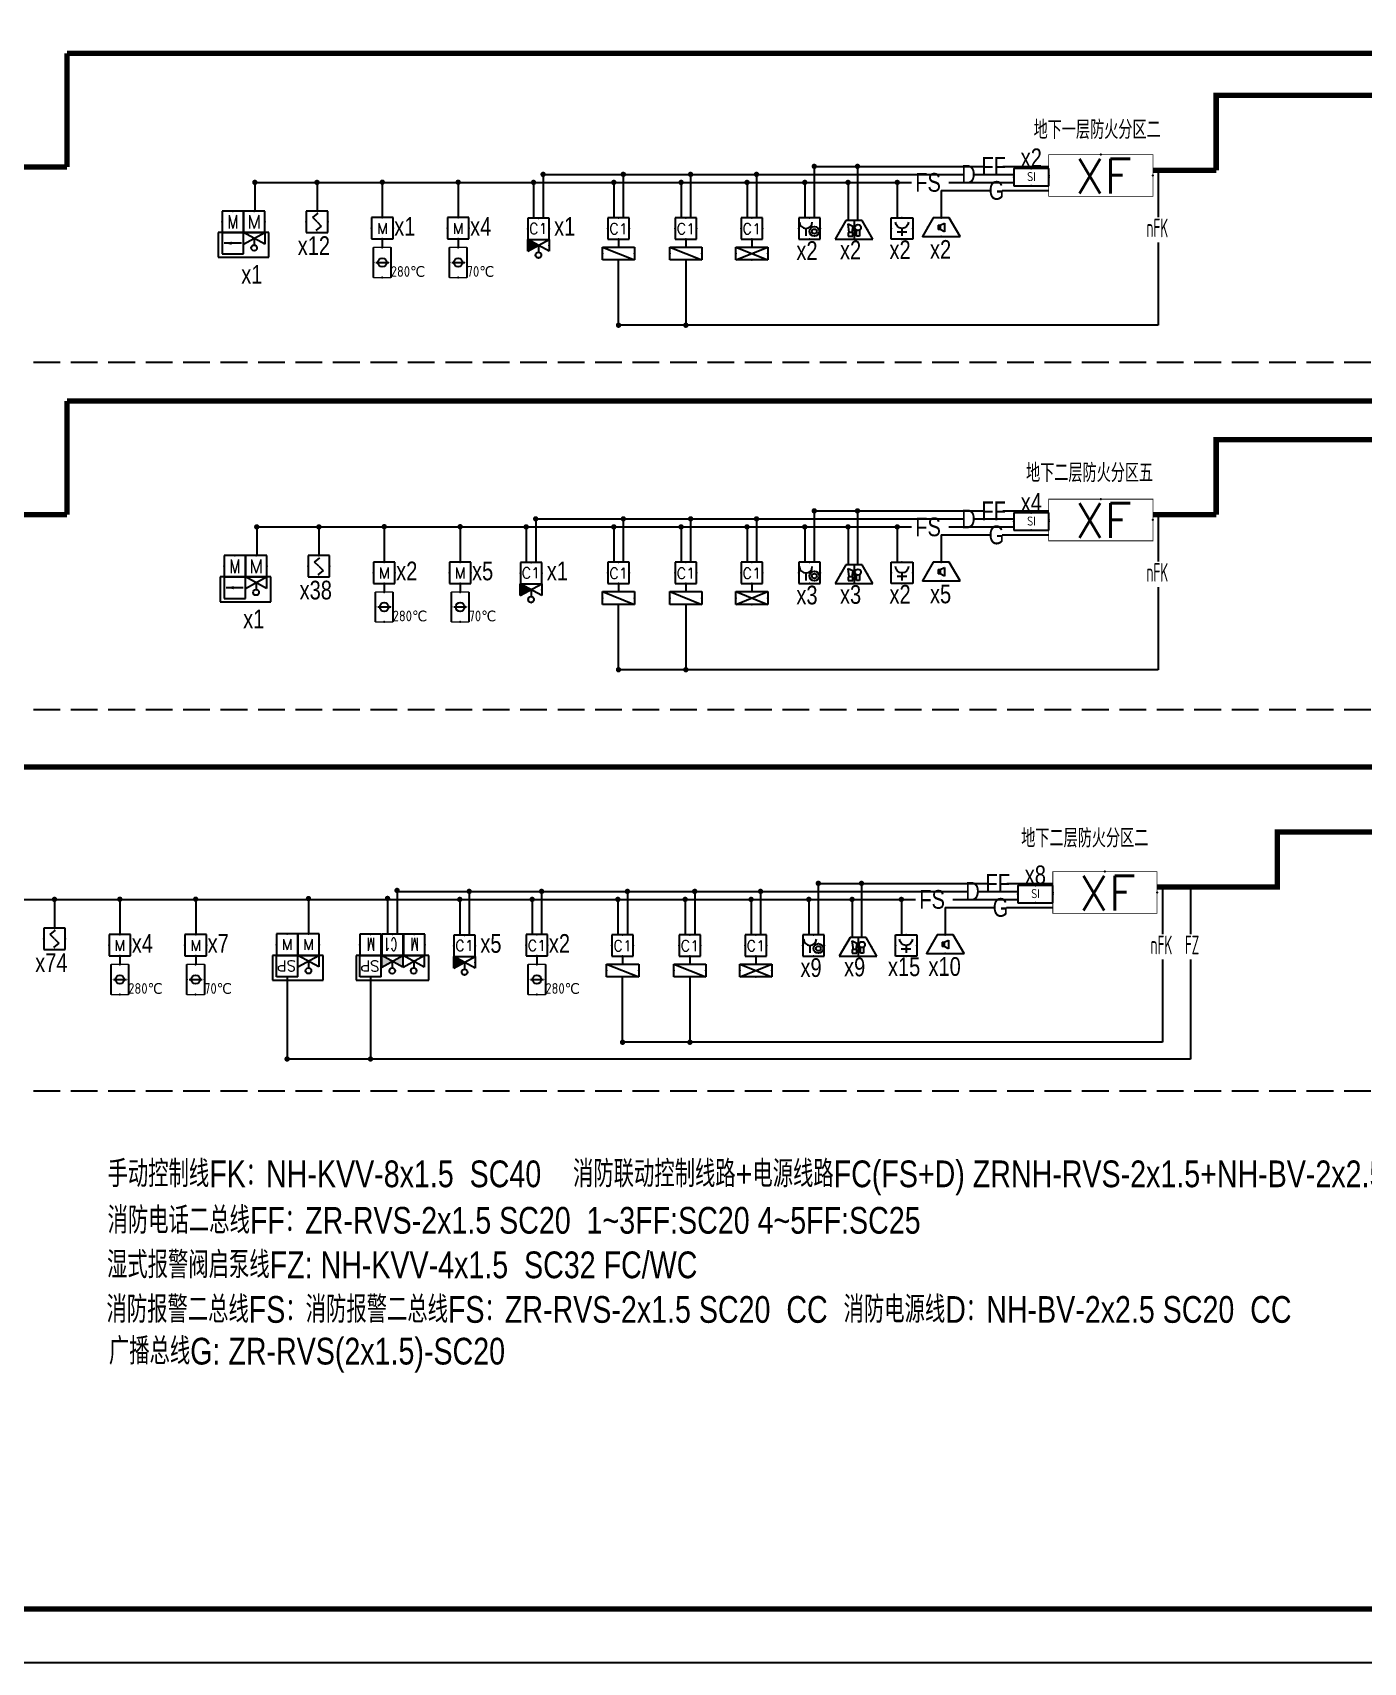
# Model space of a CAD drawing. Extents: x 169898 to 274998, y 61454 to 361069.
# Drawn here: x 204984 to 229860, y 202413 to 232895 of the extents above; entities that cross this region are included whole.
import ezdxf
from ezdxf.enums import TextEntityAlignment as Align

# ---------------------------------------------------------------- set-up
doc = ezdxf.new("R2010")
doc.units = 0
doc.header["$LTSCALE"] = 1000
doc.header["$MEASUREMENT"] = 0
doc.linetypes.add('CONTINOUS', pattern=[0])
doc.linetypes.add('DASH', pattern=[0.35, 0.25, -0.1])
doc.layers.get('0').update_dxf_attribs({"linetype": 'CONTINUOUS'})
for name, color, linetype in [('EQUIP-消防', 3, 'CONTINUOUS'), ('EQUIP-箱柜', 3, 'CONTINUOUS'), ('LAYER1', 7, 'CONTINOUS'), ('SIG_TEXT', 7, 'CONTINUOUS'), ('TEL_TEXT', 3, 'CONTINUOUS'), ('TEL_TITLE', 7, 'CONTINUOUS'), ('WIRE-照明', 1, 'CONTINUOUS')]:
    doc.layers.add(name, color=color, linetype=linetype)
doc.styles.add('_HZTXT', font='ROS', dxfattribs={"width": 0.8, "bigfont": 'JD'})
doc.styles.add('_TCH_LABEL', font='COMPLEX', dxfattribs={"bigfont": 'GBCBIG'})
doc.styles.add('_TEL_DIM', font='SIMPLEX', dxfattribs={"width": 0.8, "height": 3.5, "bigfont": 'JD'})
doc.styles.add('DQ', font='complex.shx', dxfattribs={"width": 0.7, "bigfont": 'HZTXT.shx'})
doc.styles.get("Standard").update_dxf_attribs({"font": 'gbenor.shx', "bigfont": 'gbcbig.shx'})

# ---------------------------------------------------------------- blocks, each defined once
blk = doc.blocks.new('$equip$00001700')
for p, q in [((-0.5, 0.5), (-0.5, -0.5)), ((0.5, 0.5), (-0.5, 0.5)), ((-0.2, 0.2), (0.05, 0.4)), ((0, 0), (-0.2, 0.2)), ((0, 0), (0.2, -0.2)), ((0.5, -0.5), (0.5, 0.5)), ((-0.5, -0.5), (0.5, -0.5)), ((0.2, -0.2), (-0.05, -0.4))]:
    blk.add_line(p, q)
for p in [(-0.5, 0), (0, 0.5), (0.5, 0), (0, -0.5)]:
    blk.add_point(p)
at = {"flags": 1}
for tag, height, p in [('A', 0.00002, (0, 0)), ('B', 0.4, (0.75, -0.204))]:
    blk.add_attdef(tag, text='', height=height, dxfattribs=at).set_placement(p, align=Align.MIDDLE_CENTER)
blk = doc.blocks.new('$equip$00001711')
for p, q in [((-0.5, 1), (-0.5, 0)), ((0.5, 1), (-0.5, 1)), ((0.5, 0), (0.5, 1)), ((-0.5, 0), (0.5, 0)), ((-0.169, 0.5), (-0.169, 0.15))]:
    blk.add_line(p, q)
for radius in [0.226, 0.113]:
    blk.add_circle((0.227, 0.36), radius)
blk.add_arc((-0.169, 0.8), 0.3, 180, 0)
for p in [(0, 1), (-0.5, 0.5), (0, 0), (0.5, 0.5)]:
    blk.add_point(p)
at = {"flags": 1}
for tag, height, p in [('A', 0.00002, (0, 0)), ('B', 0.4, (0.759, 0.309))]:
    blk.add_attdef(tag, text='', height=height, dxfattribs=at).set_placement(p, align=Align.MIDDLE_CENTER)
blk = doc.blocks.new('$equip$00001712')
for p, q in [((-0.5, 1), (-0.5, 0)), ((0.5, 1), (-0.5, 1)), ((0.5, 0), (0.5, 1)), ((-0.5, 0), (0.5, 0)), ((-0.219, 0.331), (0.222, 0.331)), ((0, 0.5), (0, 0.15))]:
    blk.add_line(p, q)
blk.add_arc((0, 0.8), 0.3, 180, 0)
for p in [(0, 1), (-0.5, 0.5), (0, 0), (0.5, 0.5)]:
    blk.add_point(p)
at = {"flags": 1}
for tag, height, p in [('A', 0.00002, (0, 0)), ('B', 0.4, (0.726, 0.302))]:
    blk.add_attdef(tag, text='', height=height, dxfattribs=at).set_placement(p, align=Align.MIDDLE_CENTER)
blk = doc.blocks.new('A$C5F0073ED')
blk.add_point((351, 1))
at = {"layer": 'EQUIP-消防'}
for p, q in [((202, 350), (0, 1)), ((502, 350), (202, 350)), ((502, 350), (202, 350)), ((352, 350), (352, 0)), ((703, 1), (502, 350)), ((0, 1), (703, 1)), ((244, 285), (332, 245)), ((264, 125), (244, 285)), ((332, 125), (244, 125)), ((244, 125), (244, 57)), ((244, 57), (332, 57)), ((332, 245), (312, 125)), ((332, 57), (332, 125)), ((396, 56), (396, 170)), ((456, 56), (396, 56)), ((456, 170), (456, 56))]:
    blk.add_line(p, q, dxfattribs=at)
blk.add_circle((426, 216), 55.4, dxfattribs=at)
for p in [(352, 350), (101, 175), (602, 175)]:
    blk.add_point(p, dxfattribs=at)
at = {"color": 7, "style": '_TEL_DIM', "flags": 1}
blk.add_attdef('A', text='', height=0.01, dxfattribs=at).set_placement((351, 1), align=Align.MIDDLE_CENTER)
blk = doc.blocks.new('$equip$00002776')
for p, q in [((0.65, 0.65), (-0.65, 0.65)), ((-0.65, 0.65), (-0.65, 0)), ((0.65, 0), (0.65, 0.65)), ((-0.65, 0), (0.65, 0))]:
    blk.add_line(p, q)
at = {"const_width": 0.04}
blk.add_lwpolyline([(-0.65, 0.65), (-0.65, 0), (0.65, 0), (0.65, 0.65), (-0.65, 0.65), (-0.65, 0)], dxfattribs=at)
for p in [(0, 0.65), (-0.65, 0.325), (0, 0), (0.65, 0.325)]:
    blk.add_point(p)
at = {"color": 7}
blk.add_attdef('$TEXT$', text='', height=0.34, dxfattribs=at).set_placement((0.006, 0.343), align=Align.MIDDLE_CENTER)
at = {"color": 7, "flags": 1}
for tag, height, p in [('A', 0.00002, (0, 0)), ('B', 0.4, (0.905, 0.246))]:
    blk.add_attdef(tag, text='', height=height, dxfattribs=at).set_placement(p, align=Align.MIDDLE_CENTER)
blk = doc.blocks.new('$equip$00002677')
for p, q in [((-0.3, 0.699), (-0.703, 0)), ((0.3, 0.699), (-0.3, 0.699)), ((0.703, 0), (0.3, 0.699)), ((-0.703, 0), (0.703, 0)), ((-0.117, 0.421), (-0.117, 0.26)), ((-0.117, 0.421), (-0.036, 0.421)), ((-0.036, 0.26), (-0.117, 0.26)), ((-0.036, 0.421), (0.118, 0.503)), ((-0.036, 0.421), (-0.036, 0.26)), ((0.118, 0.173), (-0.036, 0.26)), ((0.118, 0.503), (0.118, 0.173))]:
    blk.add_line(p, q)
at = {"const_width": 0.04}
blk.add_lwpolyline([(-0.3, 0.699), (0.3, 0.699), (0.703, 0), (-0.703, 0), (-0.3, 0.699), (0.3, 0.699)], dxfattribs=at)
blk.add_lwpolyline([(-0.3, 0.699), (0.3, 0.699), (0.703, 0), (-0.703, 0), (-0.3, 0.699), (0.3, 0.699)], dxfattribs=at)
for p in [(0, 0.699), (-0.501, 0.349), (0, 0), (0.502, 0.349)]:
    blk.add_point(p)
at = {"color": 7, "flags": 1}
for tag, height, p in [('A', 0.00002, (0, 0)), ('B', 0.4, (0.961, 0.299))]:
    blk.add_attdef(tag, text='', height=height, dxfattribs=at).set_placement(p, align=Align.MIDDLE_CENTER)
blk = doc.blocks.new('$equip$00001424')
for p, q in [((-0.75, 0), (0.75, 0.6)), ((-0.75, 0.6), (0.75, 0)), ((0.75, 0.6), (-0.75, 0.6)), ((-0.75, 0.6), (-0.75, 0)), ((-0.75, 0), (0.75, 0)), ((0.75, 0), (0.75, 0.6))]:
    blk.add_line(p, q)
for p in [(-0.75, 0.3), (0, 0.6), (0, 0), (0.75, 0.3)]:
    blk.add_point(p)
at = {"style": '_TCH_LABEL', "flags": 9}
blk.add_attdef('A', (0, 0), '', height=0.00002, dxfattribs=at)
blk = doc.blocks.new('$equip_U$00000168(HT0578)')
at = {"color": 3}
for p, q in [((0.5, 1), (-0.5, 1)), ((-0.5, 1), (-0.5, 0)), ((0.5, 1), (-0.5, 1)), ((-0.5, 1), (-0.5, 0)), ((0.5, 0), (0.5, 1)), ((0.5, 0), (0.5, 1)), ((-0.5, 0), (0.5, 0)), ((-0.5, 0), (0.5, 0))]:
    blk.add_line(p, q, dxfattribs=at)
at = {"color": 3, "const_width": 0.0125}
for points in [[(-0.5, 1), (-0.5, 0)], [(0.5, 1), (-0.5, 1)], [(0.5, 0), (0.5, 1)], [(-0.5, 0), (0.5, 0)]]:
    blk.add_lwpolyline(points, dxfattribs=at)
for p in [(0, 1), (-0.5, 0.5), (0, 0), (0.5, 0.5)]:
    blk.add_point(p)
at = {"color": 7, "style": '_TEL_DIM'}
blk.add_attdef('$TEXT$', text='', height=0.5, dxfattribs=at).set_placement((0.004, 0.487), align=Align.MIDDLE_CENTER)
at = {"color": 7, "style": '_TEL_DIM', "flags": 1}
blk.add_attdef('A', text='', height=0.000025, dxfattribs=at).set_placement((0, 0), align=Align.MIDDLE_CENTER)
blk = doc.blocks.new('$equip_U$00000169(HT0578)')
at = {"color": 1}
for p, q in [((0.5, 1), (-0.5, 1)), ((-0.5, 1), (-0.5, 0)), ((0.5, 1), (-0.5, 1)), ((-0.5, 1), (-0.5, 0)), ((0.5, 0), (0.5, 1)), ((0.5, 0), (0.5, 1)), ((-0.5, 0), (0.5, 0)), ((-0.5, 0), (0.5, 0))]:
    blk.add_line(p, q, dxfattribs=at)
at = {"color": 1, "const_width": 0.0125}
for points in [[(-0.5, 1), (-0.5, 0)], [(0.5, 1), (-0.5, 1)], [(0.5, 0), (0.5, 1)], [(-0.5, 0), (0.5, 0)]]:
    blk.add_lwpolyline(points, dxfattribs=at)
for p in [(0, 1), (-0.5, 0.5), (0, 0), (0.5, 0.5)]:
    blk.add_point(p)
at = {"color": 7, "style": '_TEL_DIM'}
blk.add_attdef('$TEXT$', text='', height=0.5, dxfattribs=at).set_placement((0.004, 0.487), align=Align.MIDDLE_CENTER)
at = {"color": 7, "style": '_TEL_DIM', "flags": 1}
blk.add_attdef('A', text='', height=0.000025, dxfattribs=at).set_placement((0, 0), align=Align.MIDDLE_CENTER)
blk = doc.blocks.new('$equip$00002402')
at = {"lineweight": 20}
for p, q in [((0.322, 0.558), (-0.328, 0.558)), ((-0.328, -0.558), (0.322, -0.558))]:
    blk.add_line(p, q, dxfattribs=at)
for p, q in [((-0.328, -0.558), (-0.328, 0.558)), ((-0.242, 0), (0, 0)), ((0, 0), (0.242, 0)), ((0.322, 0.558), (0.322, -0.558))]:
    blk.add_line(p, q)
at = {"const_width": 0.04}
for points in [[(-0.328, -0.558), (-0.328, 0.558)], [(-0.328, 0.558), (0.322, 0.558), (0.322, -0.558), (-0.328, -0.558), (-0.328, 0.558), (0.322, 0.558)]]:
    blk.add_lwpolyline(points, dxfattribs=at)
blk.add_circle((-0.003, 0), 0.164)
for p in [(-0.328, 0), (-0.003, 0.558), (0.322, 0), (-0.003, -0.558)]:
    blk.add_point(p)
at = {"color": 7, "style": '_TEL_DIM', "flags": 1}
blk.add_attdef('A', text='', height=0.00002, dxfattribs=at).set_placement((0, 0), align=Align.MIDDLE_CENTER)
at = {"color": 7}
blk.add_attdef('$TEXT$', text='', height=0.4, dxfattribs=at).set_placement((0.832, -0.336), align=Align.MIDDLE_CENTER)
blk = doc.blocks.new('$equip$00002403')
for p, q in [((-0.328, -0.558), (-0.328, 0.558)), ((-0.242, 0), (0, 0)), ((0, 0), (0.242, 0)), ((0.322, 0.558), (0.322, -0.558))]:
    blk.add_line(p, q)
at = {"lineweight": 20}
for p, q in [((0.322, 0.558), (-0.328, 0.558)), ((-0.328, -0.558), (0.322, -0.558))]:
    blk.add_line(p, q, dxfattribs=at)
at = {"const_width": 0.04}
for points in [[(-0.328, 0.558), (0.322, 0.558), (0.322, -0.558), (-0.328, -0.558), (-0.328, 0.558), (0.322, 0.558)], [(-0.328, -0.558), (-0.328, 0.558)]]:
    blk.add_lwpolyline(points, dxfattribs=at)
blk.add_circle((-0.003, 0), 0.164)
for p in [(-0.328, 0), (-0.003, 0.558), (0.322, 0), (-0.003, -0.558)]:
    blk.add_point(p)
at = {"color": 7, "style": '_TEL_DIM', "flags": 1}
blk.add_attdef('A', text='', height=0.00002, dxfattribs=at).set_placement((0, 0), align=Align.MIDDLE_CENTER)
at = {"color": 7}
blk.add_attdef('$TEXT$', text='', height=0.4, dxfattribs=at).set_placement((0.957, -0.336), align=Align.MIDDLE_CENTER)
blk = doc.blocks.new('$equip_U$00000377(HT0787)')
at = {"const_width": 0.0125}
blk.add_lwpolyline([(-0.75, 0.6), (0.75, 0.6), (0.75, 0), (-0.75, 0), (-0.75, 0.6)], dxfattribs=at)
for p in [(0, 0.6), (-0.75, 0.3), (0.75, 0.3)]:
    blk.add_point(p)
at = {"color": 7, "style": '_TEL_DIM'}
blk.add_attdef('$TEXT$', text='', height=0.5, dxfattribs=at).set_placement((0.034, 0.291), align=Align.MIDDLE_CENTER)
at = {"color": 7, "style": '_TEL_DIM', "flags": 1}
for tag in ['A', 'REMARK']:
    blk.add_attdef(tag, text='', height=0.000025, dxfattribs=at).set_placement((0, 0), align=Align.MIDDLE_CENTER)
blk = doc.blocks.new('$equip_U$00000169(HT0787)')
at = {"color": 1}
for p, q in [((0.5, 1), (-0.5, 1)), ((-0.5, 1), (-0.5, 0)), ((0.5, 1), (-0.5, 1)), ((-0.5, 1), (-0.5, 0)), ((0.5, 0), (0.5, 1)), ((0.5, 0), (0.5, 1)), ((-0.5, 0), (0.5, 0)), ((-0.5, 0), (0.5, 0))]:
    blk.add_line(p, q, dxfattribs=at)
at = {"color": 1, "const_width": 0.0125}
for points in [[(-0.5, 1), (-0.5, 0)], [(0.5, 1), (-0.5, 1)], [(0.5, 0), (0.5, 1)], [(-0.5, 0), (0.5, 0)]]:
    blk.add_lwpolyline(points, dxfattribs=at)
for p in [(0, 1), (-0.5, 0.5), (0, 0), (0.5, 0.5)]:
    blk.add_point(p)
at = {"color": 7, "style": '_TEL_DIM'}
blk.add_attdef('$TEXT$', text='', height=0.5, dxfattribs=at).set_placement((0.004, 0.487), align=Align.MIDDLE_CENTER)
at = {"color": 7, "style": '_TEL_DIM', "flags": 1}
blk.add_attdef('A', text='', height=0.000025, dxfattribs=at).set_placement((0, 0), align=Align.MIDDLE_CENTER)
blk = doc.blocks.new('$equip_U$00000182(HT0787)')
at = {"color": 2}
for p, q in [((0.501, 1.545), (-0.499, 1)), ((-0.499, 1.545), (0.501, 1)), ((-0.499, 1), (-0.499, 1.545)), ((0.001, 1.273), (0.001, 1.591)), ((0.501, 1.545), (0.501, 1))]:
    blk.add_line(p, q, dxfattribs=at)
at = {"color": 1}
for p, q in [((-0.501, 1), (-0.501, 0)), ((0.499, 1), (-0.501, 1)), ((-0.501, 1), (-0.501, 0)), ((0.499, 1), (-0.501, 1)), ((0.499, 0), (0.499, 1)), ((0.499, 0), (0.499, 1)), ((-0.501, 0), (0.499, 0)), ((-0.501, 0), (0.499, 0))]:
    blk.add_line(p, q, dxfattribs=at)
at = {"color": 1, "const_width": 0.0125}
for points in [[(0.499, 1), (-0.501, 1)], [(-0.501, 1), (-0.501, 0)], [(0.499, 0), (0.499, 1)], [(-0.501, 0), (0.499, 0)]]:
    blk.add_lwpolyline(points, dxfattribs=at)
at = {"color": 2}
blk.add_circle((0.001, 1.727), 0.136, dxfattribs=at)
for p in [(0.001, 1.864), (-0.499, 1.273), (0.501, 1.273), (-0.501, 0.5), (-0.001, 0), (0.499, 0.5)]:
    blk.add_point(p)
blk.add_solid([(0.001, 1.273), (0.501, 1), (0.501, 1.545)], dxfattribs=at)
at = {"color": 7, "style": '_TEL_DIM'}
blk.add_attdef('$TEXT$', text='', height=0.5, dxfattribs=at).set_placement((0.003, 0.487), align=Align.MIDDLE_CENTER)
at = {"color": 7, "style": '_TEL_DIM', "flags": 1}
blk.add_attdef('A', text='', height=0.000025, dxfattribs=at).set_placement((0, 0), align=Align.MIDDLE_CENTER)
blk = doc.blocks.new('$equip$00001416')
for p, q in [((0.75, 0.6), (-0.75, 0.6)), ((-0.75, 0), (0.75, 0.6)), ((-0.75, 0.6), (-0.75, 0)), ((-0.75, 0), (0.75, 0)), ((0.75, 0), (0.75, 0.6))]:
    blk.add_line(p, q)
for p in [(-0.75, 0.3), (0, 0.6), (0, 0), (0.75, 0.3)]:
    blk.add_point(p)
at = {"style": '_TCH_LABEL', "flags": 9}
blk.add_attdef('A', (0, 0), '', height=0.00002, dxfattribs=at)
blk = doc.blocks.new('$equip_U$00000243(HT0787)')
h = blk.add_hatch(color=2)
h.paths.add_polyline_path([(-0.49, 1), (0.005, 1.27), (-0.49, 1.54)])
h.paths.add_polyline_path([(0.5, 1), (0.5, 1.54), (0.005, 1.27)])
at = {"color": 3, "linetype": 'Continuous'}
for p, q in [((-1.49, 1), (-1.49, 1.54)), ((-1.49, 1.54), (-0.5, 1)), ((-0.5, 1.54), (-1.49, 1)), ((-0.995, 1.27), (-0.995, 1.585)), ((-0.5, 1.54), (-0.5, 1))]:
    blk.add_line(p, q, dxfattribs=at)
at = {"color": 2, "linetype": 'Continuous'}
for p, q in [((-0.49, 1), (-0.49, 1.54)), ((-0.49, 1.54), (0.5, 1)), ((0.5, 1.54), (-0.49, 1)), ((0.005, 1.27), (0.005, 1.585))]:
    blk.add_line(p, q, dxfattribs=at)
at = {"linetype": 'Continuous'}
blk.add_line((0.5, 1.54), (0.5, 1), dxfattribs=at)
at = {"color": 4}
for p, q in [((0.52, 2), (0.52, 1)), ((0.52, 2), (1.52, 2)), ((1.52, 2), (1.52, 1)), ((0.51, 1), (1.51, 1))]:
    blk.add_line(p, q, dxfattribs=at)
at = {"color": 3}
for p, q in [((-0.515, 1), (-1.515, 1)), ((-1.515, 1), (-1.515, 0)), ((-0.515, 1), (-1.515, 1)), ((-1.515, 1), (-1.515, 0)), ((-0.515, 0), (-0.515, 1)), ((-0.515, 0), (-0.515, 1)), ((1.52, 1), (0.52, 1)), ((1.52, 1), (0.52, 1)), ((0.52, 1), (0.52, 0)), ((1.52, 1), (0.52, 1)), ((0.52, 1), (0.52, 0)), ((1.52, 0), (1.52, 1)), ((1.52, 0), (1.52, 1)), ((-1.515, 0), (-0.515, 0)), ((-1.515, 0), (-0.515, 0)), ((0.52, 0), (1.52, 0)), ((0.52, 0), (1.52, 0))]:
    blk.add_line(p, q, dxfattribs=at)
at = {"color": 1}
for p, q in [((0.5, 1), (-0.5, 1)), ((-0.5, 1), (-0.5, 0)), ((0.5, 1), (-0.5, 1)), ((-0.5, 1), (-0.5, 0)), ((0.5, 0), (0.5, 1)), ((0.5, 0), (0.5, 1)), ((-0.5, 0), (0.5, 0)), ((-0.5, 0), (0.5, 0))]:
    blk.add_line(p, q, dxfattribs=at)
at = {"color": 4, "linetype": 'DASH'}
blk.add_lwpolyline([(-1.698, 1), (1.689, 1), (1.689, 2.159), (-1.698, 2.159)], close=True, dxfattribs=at)
at = {"color": 3, "const_width": 0.0125}
for points in [[(-1.515, 1), (-1.515, 0)], [(-0.515, 1), (-1.515, 1)], [(-0.515, 0), (-0.515, 1)], [(0.52, 1), (0.52, 0)], [(1.52, 1), (0.52, 1)], [(1.52, 0), (1.52, 1)], [(-1.515, 0), (-0.515, 0)], [(0.52, 0), (1.52, 0)]]:
    blk.add_lwpolyline(points, dxfattribs=at)
at = {"color": 1, "const_width": 0.0125}
for points in [[(-0.5, 1), (-0.5, 0)], [(0.5, 1), (-0.5, 1)], [(0.5, 0), (0.5, 1)], [(-0.5, 0), (0.5, 0)]]:
    blk.add_lwpolyline(points, dxfattribs=at)
at = {"color": 3, "linetype": 'Continuous'}
blk.add_circle((-0.995, 1.72), 0.135, dxfattribs=at)
at = {"color": 2, "linetype": 'Continuous'}
blk.add_circle((0.005, 1.72), 0.135, dxfattribs=at)
for p in [(-1.515, 0.5), (-1.015, 0), (0, 0), (1.02, 0), (1.52, 0.5)]:
    blk.add_point(p)
at = {"color": 7, "style": 'DQ'}
blk.add_text('SP', height=0.5, dxfattribs=at).set_placement((1.045, 1.486), align=Align.MIDDLE)
at = {"color": 7, "style": '_TEL_DIM', "width": 0.6}
for s, p in [('M ', (-1.23, 0.18)), ('C1', (-0.23, 0.18)), ('M ', (0.804, 0.18))]:
    blk.add_text(s, height=0.6, dxfattribs=at).set_placement(p)
at = {"color": 7, "style": '_TEL_DIM', "flags": 1}
blk.add_attdef('A', text='', height=0.000025, dxfattribs=at).set_placement((0, 0), align=Align.MIDDLE_CENTER)
blk = doc.blocks.new('$equip_U$00000224(HT0787)')
at = {"color": 1}
for p, q in [((0, 1), (1, 1)), ((0, 1), (0, 0)), ((1, 1), (1, 0)), ((0, 0), (1, 0))]:
    blk.add_line(p, q, dxfattribs=at)
at = {"color": 3}
for p, q in [((-1, 0), (-1, -1)), ((0, 0), (-1, 0)), ((-1, 0), (-1, -1)), ((0, 0), (-1, 0)), ((0, 0), (-1, 0)), ((0, 0), (0, -1)), ((1, 0), (0, 0)), ((0, 0), (0, -1)), ((1, 0), (0, 0)), ((0, -1), (0, 0)), ((0, -1), (0, 0)), ((1, 0), (0, 0)), ((0, 0), (1, 0)), ((1, -1), (1, 0)), ((1, -1), (1, 0)), ((-1, -1), (0, -1)), ((-1, -1), (0, -1)), ((0, -1), (1, -1)), ((0, -1), (1, -1))]:
    blk.add_line(p, q, dxfattribs=at)
at = {"color": 3, "linetype": 'Continuous'}
for p, q in [((0, 0.54), (-0.99, 0)), ((-0.99, 0.54), (0, 0)), ((-0.99, 0), (-0.99, 0.54)), ((-0.495, 0.27), (-0.495, 0.585)), ((0, 0.54), (0, 0))]:
    blk.add_line(p, q, dxfattribs=at)
at = {"color": 4, "linetype": 'DASH'}
blk.add_lwpolyline([(-1.188, 0), (1.188, 0), (1.188, 1.159), (-1.188, 1.159)], close=True, dxfattribs=at)
at = {"color": 3, "const_width": 0.0125}
for points in [[(0, 0), (-1, 0)], [(-1, 0), (-1, -1)], [(1, 0), (0, 0)], [(0, 0), (0, -1)], [(0, -1), (0, 0)], [(1, -1), (1, 0)], [(-1, -1), (0, -1)], [(0, -1), (1, -1)]]:
    blk.add_lwpolyline(points, dxfattribs=at)
at = {"color": 3, "linetype": 'Continuous'}
blk.add_circle((-0.495, 0.72), 0.135, dxfattribs=at)
for p in [(1, 0.5), (-1, -0.5), (1, -0.5), (-0.5, -1), (0.5, -1)]:
    blk.add_point(p)
at = {"color": 7, "style": 'DQ'}
blk.add_text('SP', height=0.5, dxfattribs=at).set_placement((0.525, 0.486), align=Align.MIDDLE)
at = {"color": 7, "style": '_TEL_DIM', "flags": 1}
blk.add_attdef('A', text='', height=0.000025, dxfattribs=at).set_placement((0, 0), align=Align.MIDDLE_CENTER)
at = {"color": 7, "style": '_TEL_DIM'}
for tag, p in [('$TEXT$', (-0.496, -0.513)), ('M', (0.504, -0.513))]:
    blk.add_attdef(tag, text='', height=0.5, dxfattribs=at).set_placement(p, align=Align.MIDDLE_CENTER)
blk = doc.blocks.new('$equip_U$00000156(HT0578)')
at = {"color": 3}
for p, q in [((1, 1), (0, 1)), ((0, 1), (0, 0)), ((1, 0), (1, 1)), ((0, 0), (-1, 0)), ((-1, 0), (-1, -1)), ((0, 0), (1, 0)), ((1, 0), (0, 0)), ((0, 0), (0, -1)), ((0, -1), (0, 0)), ((1, -1), (1, 0)), ((-1, -1), (0, -1)), ((0, -1), (1, -1))]:
    blk.add_line(p, q, dxfattribs=at)
at = {"color": 3, "linetype": 'Continuous'}
for p, q in [((-0.99, 0), (-0.99, 0.54)), ((-0.99, 0.54), (0, 0)), ((0, 0.54), (-0.99, 0)), ((-0.495, 0.27), (-0.495, 0.585)), ((0, 0.54), (0, 0))]:
    blk.add_line(p, q, dxfattribs=at)
at = {"color": 7}
blk.add_line((0.1, 0.5), (0.9, 0.5), dxfattribs=at)
at = {"color": 4, "linetype": 'DASH'}
blk.add_lwpolyline([(-1.188, 0), (1.188, 0), (1.188, 1.159), (-1.188, 1.159)], close=True, dxfattribs=at)
at = {"color": 3}
blk.add_lwpolyline([(-1, 0), (1, 0), (1, 0), (-1, 0)], close=True, dxfattribs=at)
at = {"color": 3, "linetype": 'Continuous'}
blk.add_circle((-0.495, 0.72), 0.135, dxfattribs=at)
for p in [(-0.99, 0), (1, 0), (-1, -0.5), (1, -0.5), (-0.5, -1), (0, -1), (0.5, -1)]:
    blk.add_point(p)
at = {"color": 7}
blk.add_solid([(0.9, 0.5), (0.551, 0.575), (0.551, 0.425)], dxfattribs=at)
at = {"color": 7, "style": '_TEL_DIM', "flags": 1}
blk.add_attdef('A', text='', height=0.000025, dxfattribs=at).set_placement((0, 0), align=Align.MIDDLE_CENTER)
at = {"color": 7, "style": '_TEL_DIM'}
blk.add_attdef('$TEXT$', text='', height=0.627, dxfattribs=at).set_placement((-0.503, -0.5), align=Align.MIDDLE_CENTER)
at = {"color": 3, "style": '_TEL_DIM', "width": 0.8}
blk.add_attdef('M', text='', height=0.627, dxfattribs=at).set_placement((0.497, -0.5), align=Align.MIDDLE_CENTER)

msp = doc.modelspace()

# ---------------------------------------------------------------- linework, layer by layer
at = {"layer": 'LAYER1', "linetype": 'DASH', "ltscale": 2}
for p, q in [((174899, 226733), (265998, 226733)), ((174899, 220233), (265998, 220233)), ((174899, 213102), (265998, 213102))]:
    msp.add_line(p, q, dxfattribs=at)
at = {"layer": 'SIG_TEXT', "const_width": 50}
for points in [[(209163, 230093, -1), (209113, 230093, -1)], [(210325, 230093, -1), (210275, 230093, -1)], [(211546, 230097, -1), (211496, 230097, -1)], [(212964, 230097, -1), (212914, 230097, -1)], [(214373, 230093, -1), (214323, 230093, -1)], [(214551, 230243, -1), (214501, 230243, -1)], [(215873, 230093, -1), (215823, 230093, -1)], [(216051, 230243, -1), (216001, 230243, -1)], [(217131, 230093, -1), (217081, 230093, -1)], [(217309, 230243, -1), (217259, 230243, -1)], [(218363, 230093, -1), (218313, 230093, -1)], [(218541, 230243, -1), (218491, 230243, -1)], [(219442, 230093, -1), (219392, 230093, -1)], [(219620, 230393, -1), (219570, 230393, -1)], [(220251, 230093, -1), (220201, 230093, -1)], [(220428, 230393, -1), (220378, 230393, -1)], [(221172, 230093, -1), (221122, 230093, -1)], [(215961, 227422, -1), (215911, 227422, -1)], [(217220, 227422, -1), (217170, 227422, -1)], [(214413, 223800, -1), (214363, 223800, -1)], [(216051, 223800, -1), (216001, 223800, -1)], [(217309, 223800, -1), (217259, 223800, -1)], [(218541, 223800, -1), (218491, 223800, -1)], [(219620, 223950, -1), (219570, 223950, -1)], [(220428, 223950, -1), (220378, 223950, -1)], [(209199, 223650, -1), (209149, 223650, -1)], [(210361, 223650, -1), (210311, 223650, -1)], [(211582, 223654, -1), (211532, 223654, -1)], [(213000, 223654, -1), (212950, 223654, -1)], [(214235, 223650, -1), (214185, 223650, -1)], [(215873, 223650, -1), (215823, 223650, -1)], [(217131, 223650, -1), (217081, 223650, -1)], [(218363, 223650, -1), (218313, 223650, -1)], [(219442, 223650, -1), (219392, 223650, -1)], [(220251, 223650, -1), (220201, 223650, -1)], [(221172, 223650, -1), (221122, 223650, -1)], [(215961, 220979, -1), (215911, 220979, -1)], [(217220, 220979, -1), (217170, 220979, -1)], [(219696, 216983, -1), (219646, 216983, -1)], [(220504, 216983, -1), (220454, 216983, -1)], [(205418, 216683, -1), (205368, 216683, -1)], [(206639, 216687, -1), (206589, 216687, -1)], [(208057, 216687, -1), (208007, 216687, -1)], [(210166, 216698, -1), (210116, 216698, -1)], [(211643, 216701, -1), (211593, 216701, -1)], [(211821, 216851, -1), (211771, 216851, -1)], [(212993, 216683, -1), (212943, 216683, -1)], [(213171, 216833, -1), (213121, 216833, -1)], [(214347, 216683, -1), (214297, 216683, -1)], [(214524, 216833, -1), (214474, 216833, -1)], [(215949, 216683, -1), (215899, 216683, -1)], [(216127, 216833, -1), (216077, 216833, -1)], [(217207, 216683, -1), (217157, 216683, -1)], [(217385, 216833, -1), (217335, 216833, -1)], [(218439, 216683, -1), (218389, 216683, -1)], [(218617, 216833, -1), (218567, 216833, -1)], [(219518, 216683, -1), (219468, 216683, -1)], [(220327, 216683, -1), (220277, 216683, -1)], [(221248, 216683, -1), (221198, 216683, -1)], [(216037, 214011, -1), (215987, 214011, -1)], [(217296, 214011, -1), (217246, 214011, -1)], [(209766, 213698, -1), (209716, 213698, -1)], [(211326, 213698, -1), (211276, 213698, -1)]]:
    msp.add_lwpolyline(points, format="xyb", close=True, dxfattribs=at)
at = {"layer": 'TEL_TITLE'}
msp.add_lwpolyline([(169898, 202413), (274998, 202413), (274998, 261813), (169898, 261813)], close=True, dxfattribs=at)
at = {"layer": 'TEL_TITLE', "const_width": 100}
msp.add_lwpolyline([(172398, 203413), (273998, 203413), (273998, 260813), (172398, 260813)], close=True, dxfattribs=at)
at = {"layer": 'WIRE-照明', "linetype": 'ByBlock'}
for p, q in [((214526, 230243), (222376, 230243)), ((219595, 230393), (222759, 230393)), ((222580, 230243), (223327, 230243)), ((223117, 230393), (223977, 230393)), ((226026, 230320), (226026, 229444)), ((209137, 230093), (221413, 230093)), ((221968, 229943), (222897, 229943)), ((222111, 230093), (223327, 230093)), ((223110, 229943), (223977, 229943)), ((226026, 228967), (226026, 227422)), ((215936, 227422), (215936, 228642)), ((217195, 228642), (217195, 227422)), ((226026, 227422), (215936, 227422)), ((214388, 223800), (222376, 223800)), ((219595, 223950), (222759, 223950)), ((222580, 223800), (223327, 223800)), ((223117, 223950), (223977, 223950)), ((226026, 223877), (226026, 223001)), ((209173, 223650), (221413, 223650)), ((221968, 223500), (222897, 223500)), ((222111, 223650), (223327, 223650)), ((223110, 223500), (223977, 223500)), ((226026, 222524), (226026, 220979)), ((215936, 220979), (215936, 222199)), ((217195, 222199), (217195, 220979)), ((226026, 220979), (215936, 220979)), ((211796, 216833), (222452, 216833)), ((219671, 216983), (222835, 216983)), ((222656, 216833), (223403, 216833)), ((223193, 216983), (224053, 216983)), ((226102, 216910), (226102, 216034)), ((226630, 216910), (226630, 216034)), ((204230, 216683), (221489, 216683)), ((222044, 216533), (222973, 216533)), ((222187, 216683), (223403, 216683)), ((223186, 216533), (224053, 216533)), ((226102, 215557), (226102, 214011)), ((226630, 215557), (226630, 213698)), ((209741, 215236), (209741, 213698)), ((211301, 215234), (211301, 213698)), ((216012, 214011), (216012, 215232)), ((217271, 215232), (217271, 214011)), ((226102, 214011), (216012, 214011)), ((226630, 213698), (209741, 213698))]:
    msp.add_line(p, q, dxfattribs=at)
at = {"layer": 'WIRE-照明'}
for p, q in [((214526, 230243), (214526, 229432)), ((216026, 230243), (216026, 229432)), ((217284, 230243), (217284, 229432)), ((218516, 230243), (218516, 229432)), ((219595, 230393), (219595, 229432)), ((220403, 230393), (220403, 229382)), ((209137, 230093), (209137, 229556)), ((210300, 230093), (210300, 229556)), ((211521, 230097), (211521, 229436)), ((212939, 230097), (212939, 229436)), ((214348, 230093), (214348, 229432)), ((215848, 230093), (215848, 229432)), ((217106, 230093), (217106, 229432)), ((218338, 230093), (218338, 229432)), ((219417, 230093), (219417, 229432)), ((220226, 230093), (220226, 229382)), ((221147, 230093), (221147, 229432)), ((221968, 229943), (221968, 229432)), ((211521, 229036), (211521, 228874)), ((212939, 229036), (212939, 228874)), ((215937, 229032), (215937, 228882)), ((217195, 229032), (217195, 228882)), ((218427, 229032), (218427, 228882)), ((214388, 223800), (214388, 222989)), ((216026, 223800), (216026, 222989)), ((217284, 223800), (217284, 222989)), ((218516, 223800), (218516, 222989)), ((219595, 223950), (219595, 222989)), ((220403, 223950), (220403, 222939)), ((209173, 223650), (209173, 223113)), ((210336, 223650), (210336, 223113)), ((211557, 223654), (211557, 222993)), ((212975, 223654), (212975, 222993)), ((214210, 223650), (214210, 222989)), ((215848, 223650), (215848, 222989)), ((217106, 223650), (217106, 222989)), ((218338, 223650), (218338, 222989)), ((219417, 223650), (219417, 222989)), ((220226, 223650), (220226, 222939)), ((221147, 223650), (221147, 222989)), ((221968, 223500), (221968, 222989)), ((211557, 222593), (211557, 222432)), ((212975, 222593), (212975, 222432)), ((215937, 222589), (215937, 222439)), ((217195, 222589), (217195, 222439)), ((218427, 222589), (218427, 222439)), ((211796, 216851), (211796, 216040)), ((213146, 216833), (213146, 216021)), ((214499, 216833), (214499, 216021)), ((216102, 216833), (216102, 216021)), ((217360, 216833), (217360, 216021)), ((218592, 216833), (218592, 216021)), ((219671, 216983), (219671, 216021)), ((220479, 216983), (220479, 215971)), ((205393, 216683), (205393, 216145)), ((206614, 216687), (206614, 216026)), ((208032, 216687), (208032, 216026)), ((210141, 216698), (210141, 216036)), ((211618, 216701), (211618, 216040)), ((212968, 216683), (212968, 216021)), ((214322, 216683), (214322, 216021)), ((215924, 216683), (215924, 216021)), ((217182, 216683), (217182, 216021)), ((218414, 216683), (218414, 216021)), ((219493, 216683), (219493, 216021)), ((220302, 216683), (220302, 215971)), ((221223, 216683), (221223, 216021)), ((222044, 216533), (222044, 216021)), ((206614, 215626), (206614, 215464)), ((208032, 215626), (208032, 215464)), ((214410, 215626), (214410, 215464)), ((216013, 215621), (216013, 215472)), ((217271, 215621), (217271, 215472)), ((218503, 215621), (218503, 215472))]:
    msp.add_line(p, q, dxfattribs=at)
at = {"layer": 'WIRE-照明', "const_width": 100}
for points in [[(205626, 230378), (205626, 232506)], [(205626, 232506), (254762, 232506)], [(227108, 230320), (227108, 231724), (254762, 231724)], [(205626, 230378), (204445, 230378)], [(227108, 230320), (225927, 230320)], [(205626, 223877), (205626, 226006)], [(205626, 226006), (254762, 226006)], [(227108, 223877), (227108, 225282), (254762, 225282)], [(205626, 223877), (204445, 223877)], [(227108, 223877), (225927, 223877)], [(254762, 219161), (201861, 219161)], [(226003, 216913), (228254, 216913), (228254, 217945), (253968, 217945)]]:
    msp.add_lwpolyline(points, dxfattribs=at)

# ---------------------------------------------------------------- block references
for p in [(219986, 229032), (219986, 222589), (220062, 215621)]:
    msp.add_blockref('A$C5F0073ED', p)
at = {"layer": 'EQUIP-消防'}
for name, p, xscale, yscale, zscale, values in [('$equip_U$00000377(HT0787)', (224952, 229832), 1300, 1300, 1300, {'$TEXT$': 'XF'}), ('$equip$00002776', (223652, 230030), 500, 500, 500, {'$TEXT$': 'SI'}), ('$equip_U$00000168(HT0578)', (211521, 229036), 400, 400, 400, {'$TEXT$': 'M'}), ('$equip_U$00000168(HT0578)', (212939, 229036), 400, 400, 400, {'$TEXT$': 'M'}), ('$equip_U$00000169(HT0578)', (215937, 229032), 400, 400, 400, {'$TEXT$': 'C1'}), ('$equip_U$00000169(HT0578)', (217195, 229032), 400, 400, 400, {'$TEXT$': 'C1'}), ('$equip_U$00000169(HT0578)', (218427, 229032), 400, 400, 400, {'$TEXT$': 'C1'}), ('$equip$00002403', (211522, 228595), 500, 500, 500, {'$TEXT$': '280℃'}), ('$equip$00002402', (212940, 228595), 500, 500, 500, {'$TEXT$': '70℃'}), ('$equip_U$00000377(HT0787)', (224952, 223390), 1300, 1300, 1300, {'$TEXT$': 'XF'}), ('$equip$00002776', (223652, 223587), 500, 500, 500, {'$TEXT$': 'SI'}), ('$equip_U$00000168(HT0578)', (211557, 222593), 400, 400, 400, {'$TEXT$': 'M'}), ('$equip_U$00000168(HT0578)', (212975, 222593), 400, 400, 400, {'$TEXT$': 'M'}), ('$equip_U$00000169(HT0578)', (215937, 222589), 400, 400, 400, {'$TEXT$': 'C1'}), ('$equip_U$00000169(HT0578)', (217195, 222589), 400, 400, 400, {'$TEXT$': 'C1'}), ('$equip_U$00000169(HT0578)', (218427, 222589), 400, 400, 400, {'$TEXT$': 'C1'}), ('$equip$00002403', (211558, 222152), 500, 500, 500, {'$TEXT$': '280℃'}), ('$equip$00002402', (212976, 222152), 500, 500, 500, {'$TEXT$': '70℃'}), ('$equip_U$00000377(HT0787)', (225028, 216422), 1300, 1300, 1300, {'$TEXT$': 'XF'}), ('$equip$00002776', (223728, 216619), 500, 500, 500, {'$TEXT$': 'SI'}), ('$equip_U$00000168(HT0578)', (206614, 215626), 400, 400, 400, {'$TEXT$': 'M'}), ('$equip_U$00000168(HT0578)', (208032, 215626), 400, 400, 400, {'$TEXT$': 'M'}), ('$equip_U$00000169(HT0787)', (214410, 215626), 400, 400, 400, {'$TEXT$': 'C1'}), ('$equip_U$00000169(HT0578)', (216013, 215621), 400, 400, 400, {'$TEXT$': 'C1'}), ('$equip_U$00000169(HT0578)', (217271, 215621), 400, 400, 400, {'$TEXT$': 'C1'}), ('$equip_U$00000169(HT0578)', (218503, 215621), 400, 400, 400, {'$TEXT$': 'C1'}), ('$equip$00002403', (206615, 215185), 500, 500, 500, {'$TEXT$': '280℃'}), ('$equip$00002402', (208033, 215185), 500, 500, 500, {'$TEXT$': '70℃'}), ('$equip$00002403', (214412, 215185), 500, 500, 500, {'$TEXT$': '280℃'})]:
    msp.add_blockref(name, p, dxfattribs=dict(at, xscale=xscale, yscale=yscale, zscale=zscale)).add_auto_attribs(values)
ref = msp.add_blockref('$equip_U$00000156(HT0578)', (208926, 229156), dxfattribs=dict(at, xscale=400, yscale=400, zscale=400, rotation=180))
ref.add_attrib('M', 'M', dxfattribs={"layer": '0', "color": 3, "height": 251, "style": '_TEL_DIM', "width": 0.8}).set_placement((208727, 229355), align=Align.MIDDLE_CENTER)
ref.add_attrib('$TEXT$', 'M', dxfattribs={"layer": '0', "color": 7, "height": 251, "style": '_TEL_DIM'}).set_placement((209127, 229355), align=Align.MIDDLE_CENTER)
for name, p, xscale, yscale, zscale in [('$equip$00001700', (210300, 229356), 400, 400, 400), ('$equip$00002677', (221968, 229082), 500, 500, 500), ('$equip$00001700', (210336, 222913), 400, 400, 400), ('$equip$00002677', (221968, 222640), 500, 500, 500), ('$equip$00001700', (205393, 215945), 400, 400, 400), ('$equip$00002677', (222044, 215672), 500, 500, 500)]:
    msp.add_blockref(name, p, dxfattribs=dict(at, xscale=xscale, yscale=yscale, zscale=zscale))
ref = msp.add_blockref('$equip_U$00000182(HT0787)', (214439, 229425), dxfattribs=dict(at, xscale=400, yscale=400, zscale=400, rotation=180))
ref.add_attrib('$TEXT$', 'C1', dxfattribs={"layer": '0', "color": 7, "height": 200, "style": '_TEL_DIM'}).set_placement((214438, 229230), align=Align.MIDDLE_CENTER)
at = {"layer": 'EQUIP-消防', "linetype": 'ByBlock', "yscale": 400, "zscale": 400}
for name, p, xscale in [('$equip$00001711', (219506, 229032), 400), ('$equip$00001712', (221235, 229032), -400), ('$equip$00001711', (219506, 222589), 400), ('$equip$00001712', (221235, 222589), -400), ('$equip$00001711', (219582, 215621), 400), ('$equip$00001712', (221311, 215621), -400)]:
    msp.add_blockref(name, p, dxfattribs=dict(at, xscale=xscale))
at = {"layer": 'EQUIP-消防'}
ref = msp.add_blockref('$equip_U$00000156(HT0578)', (208962, 222713), dxfattribs=dict(at, xscale=400, yscale=400, zscale=400, rotation=180))
ref.add_attrib('M', 'M', dxfattribs={"layer": '0', "color": 3, "height": 251, "style": '_TEL_DIM', "width": 0.8}).set_placement((208763, 222913), align=Align.MIDDLE_CENTER)
ref.add_attrib('$TEXT$', 'M', dxfattribs={"layer": '0', "color": 7, "height": 251, "style": '_TEL_DIM'}).set_placement((209163, 222913), align=Align.MIDDLE_CENTER)
ref = msp.add_blockref('$equip_U$00000182(HT0787)', (214301, 222983), dxfattribs=dict(at, xscale=400, yscale=400, zscale=400, rotation=180))
ref.add_attrib('$TEXT$', 'C1', dxfattribs={"layer": '0', "color": 7, "height": 200, "style": '_TEL_DIM'}).set_placement((214300, 222788), align=Align.MIDDLE_CENTER)
ref = msp.add_blockref('$equip_U$00000224(HT0787)', (209941, 215636), dxfattribs=dict(at, xscale=400, yscale=400, zscale=400, rotation=180))
ref.add_attrib('M', 'M', dxfattribs={"layer": '0', "color": 7, "height": 200, "style": '_TEL_DIM'}).set_placement((209740, 215842), align=Align.MIDDLE_CENTER)
ref.add_attrib('$TEXT$', 'M', dxfattribs={"layer": '0', "color": 7, "height": 200, "style": '_TEL_DIM'}).set_placement((210140, 215842), align=Align.MIDDLE_CENTER)
at = {"layer": 'EQUIP-消防', "xscale": 400, "yscale": 400, "zscale": 400, "rotation": 180}
msp.add_blockref('$equip_U$00000243(HT0787)', (211709, 216034), dxfattribs=at)
at = {"layer": 'EQUIP-消防'}
ref = msp.add_blockref('$equip_U$00000182(HT0787)', (213059, 216015), dxfattribs=dict(at, xscale=400, yscale=400, zscale=400, rotation=180))
ref.add_attrib('$TEXT$', 'C1', dxfattribs={"layer": '0', "color": 7, "height": 200, "style": '_TEL_DIM'}).set_placement((213058, 215820), align=Align.MIDDLE_CENTER)
at = {"layer": 'EQUIP-箱柜', "xscale": -400, "yscale": 400, "zscale": 400, "rotation": 180}
for p in [(215937, 228882), (217195, 228882), (215937, 222439), (217195, 222439), (216013, 215472), (217271, 215472)]:
    msp.add_blockref('$equip$00001416', p, dxfattribs=at)
at = {"layer": 'EQUIP-箱柜', "linetype": 'ByBlock', "xscale": -400, "yscale": 400, "zscale": 400, "rotation": 180}
for p in [(218427, 228882), (218427, 222439), (218503, 215472)]:
    msp.add_blockref('$equip$00001424', p, dxfattribs=at)

# ---------------------------------------------------------------- texts
at = {"layer": 'SIG_TEXT', "style": '_HZTXT', "width": 0.8}
for s, p in [('FF', (222949, 230393)), ('x2', (223652, 230553)), ('FS', (221722, 230093)), ('D', (222477, 230243)), ('G', (223000, 229943)), ('x1', (211942, 229269)), ('x4', (213360, 229269)), ('x1', (214930, 229269)), ('x12', (210241, 228910)), ('x2', (219459, 228818)), ('x2', (220274, 228829)), ('x2', (221199, 228833)), ('x2', (221956, 228839)), ('x1', (209082, 228372)), ('FF', (222949, 223950)), ('x4', (223652, 224110)), ('FS', (221722, 223650)), ('D', (222477, 223800)), ('G', (223000, 223500)), ('x2', (211978, 222826)), ('x5', (213396, 222826)), ('x1', (214793, 222826)), ('x38', (210277, 222468)), ('x3', (219459, 222375)), ('x3', (220274, 222386)), ('x2', (221199, 222391)), ('x5', (221956, 222396)), ('x1', (209118, 221929)), ('FF', (223025, 216983)), ('x8', (223728, 217143)), ('FS', (221798, 216683)), ('D', (222553, 216833)), ('G', (223076, 216533)), ('x4', (207036, 215859)), ('x7', (208454, 215859)), ('x5', (213551, 215859)), ('x2', (214832, 215859)), ('x74', (205334, 215500)), ('x9', (219535, 215408)), ('x9', (220350, 215419)), ('x15', (221275, 215423)), ('x10', (222032, 215428))]:
    msp.add_text(s, height=350, dxfattribs=at).set_placement(p, align=Align.MIDDLE_CENTER)
at = {"layer": 'TEL_TEXT', "width": 0.8}
for s, height, style, p in [('地下一层防火分区二', 347.3, '_TEL_DIM', (223695, 230904)), ('地下二层防火分区五', 347.3, '_TEL_DIM', (223554, 224487)), ('地下二层防火分区二', 347.3, '_TEL_DIM', (223464, 217655)), ('手动控制线FK：NH-KVV-8x1.5  SC40    消防联动控制线路+电源线路FC(FS+D) ZRNH-RVS-2x1.5+NH-BV-2x2.5 SC25  CC', 500, '_HZTXT', (206385, 211300)), ('消防电话二总线FF：ZR-RVS-2x1.5 SC20  1~3FF:SC20 4~5FF:SC25 ', 500, '_HZTXT', (206385, 210431)), ('湿式报警阀启泵线FZ: NH-KVV-4x1.5  SC32 FC/WC', 500, '_HZTXT', (206375, 209598)), ('消防报警二总线FS：消防报警二总线FS：ZR-RVS-2x1.5 SC20  CC  消防电源线D：NH-BV-2x2.5 SC20  CC', 500, '_HZTXT', (206365, 208764)), ('广播总线G: ZR-RVS(2x1.5)-SC20', 500, '_HZTXT', (206410, 207984))]:
    msp.add_text(s, height=height, dxfattribs=dict(at, style=style)).set_placement(p)
at = {"layer": 'TEL_TEXT', "width": 0.6}
for s, p in [('nFK', (225806, 229066)), ('nFK', (225806, 222623)), ('nFK', (225882, 215656)), ('FZ', (226522, 215656))]:
    msp.add_text(s, height=350, dxfattribs=at).set_placement(p)

doc.saveas('drawing.dxf')
